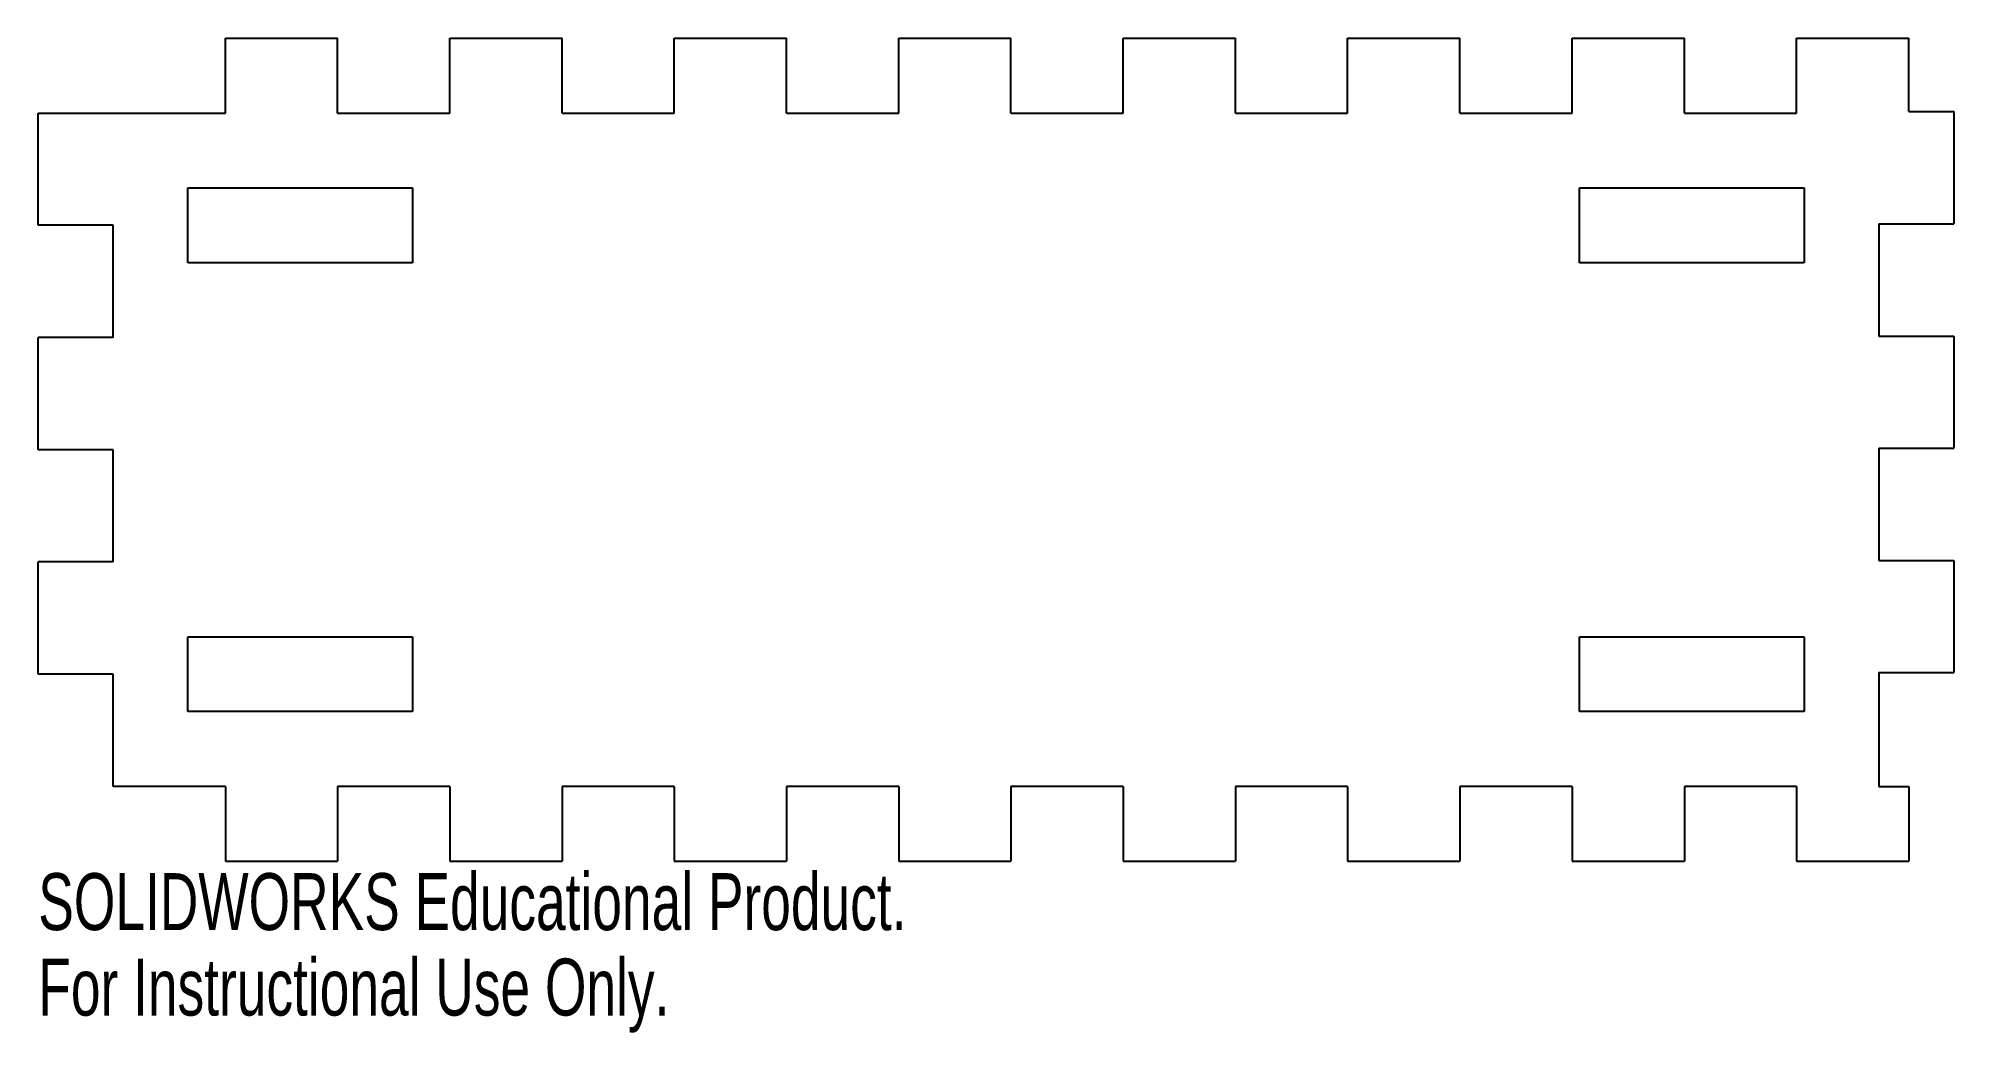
# Model space of a CAD drawing. Header units: inches. Extents: x -0.25 to 6.15, y -0.82 to 2.5.
import ezdxf

# ---------------------------------------------------------------- set-up
doc = ezdxf.new("R2010")
doc.units = ezdxf.units.IN
doc.header["$MEASUREMENT"] = 0
doc.styles.add('SLDTEXTSTYLE0', font='TXT', dxfattribs={"width": 0.7})

msp = doc.modelspace()

# ---------------------------------------------------------------- linework, layer by layer
at = {"color": 7, "linetype": 'Continuous', "lineweight": 25}
for p, q in [((0.375, 2.5), (0.75, 2.5)), ((0.375, 2.25), (0.375, 2.5)), ((0.75, 2.25), (0.75, 2.5)), ((1.125, 2.5), (1.5, 2.5)), ((1.125, 2.25), (1.125, 2.5)), ((1.5, 2.25), (1.5, 2.5)), ((1.875, 2.5), (2.25, 2.5)), ((1.875, 2.25), (1.875, 2.5)), ((2.25, 2.25), (2.25, 2.5)), ((2.625, 2.5), (3, 2.5)), ((2.625, 2.25), (2.625, 2.5)), ((3, 2.25), (3, 2.5)), ((3.375, 2.5), (3.75, 2.5)), ((3.375, 2.25), (3.375, 2.5)), ((3.75, 2.25), (3.75, 2.5)), ((4.125, 2.5), (4.5, 2.5)), ((4.125, 2.25), (4.125, 2.5)), ((4.5, 2.25), (4.5, 2.5)), ((4.875, 2.5), (5.25, 2.5)), ((4.875, 2.25), (4.875, 2.5)), ((5.25, 2.25), (5.25, 2.5)), ((5.625, 2.5), (6, 2.5)), ((5.625, 2.25), (5.625, 2.5)), ((6, 2.255), (6, 2.5)), ((-0.25, 2.25), (0.375, 2.25)), ((-0.25, 1.875), (-0.25, 2.25)), ((0.75, 2.25), (1.125, 2.25)), ((1.5, 2.25), (1.875, 2.25)), ((2.25, 2.25), (2.625, 2.25)), ((3, 2.25), (3.375, 2.25)), ((3.75, 2.25), (4.125, 2.25)), ((4.5, 2.25), (4.875, 2.25)), ((5.25, 2.25), (5.625, 2.25)), ((6, 2.255), (6.15, 2.255)), ((6.15, 2.255), (6.15, 1.88)), ((0.25, 1.75), (0.25, 2)), ((0.25, 2), (1, 2)), ((1, 2), (1, 1.75)), ((4.9, 1.75), (4.9, 2)), ((4.9, 2), (5.65, 2)), ((5.65, 2), (5.65, 1.75)), ((0, 1.875), (-0.25, 1.875)), ((0, 1.5), (0, 1.875)), ((5.9, 1.88), (5.9, 1.505)), ((5.9, 1.88), (6.15, 1.88)), ((1, 1.75), (0.25, 1.75)), ((5.65, 1.75), (4.9, 1.75)), ((0, 1.5), (-0.25, 1.5)), ((-0.25, 1.125), (-0.25, 1.5)), ((5.9, 1.505), (6.15, 1.505)), ((6.15, 1.505), (6.15, 1.13)), ((0, 1.125), (-0.25, 1.125)), ((0, 0.75), (0, 1.125)), ((5.9, 1.13), (5.9, 0.755)), ((5.9, 1.13), (6.15, 1.13)), ((0, 0.75), (-0.25, 0.75)), ((-0.25, 0.375), (-0.25, 0.75)), ((5.9, 0.755), (6.15, 0.755)), ((6.15, 0.755), (6.15, 0.38)), ((0.25, 0.25), (0.25, 0.5)), ((0.25, 0.5), (1, 0.5)), ((1, 0.5), (1, 0.25)), ((4.9, 0.25), (4.9, 0.5)), ((4.9, 0.5), (5.65, 0.5)), ((5.65, 0.5), (5.65, 0.25)), ((0, 0.375), (-0.25, 0.375)), ((0, 0), (0, 0.375)), ((5.9, 0.38), (5.9, 0)), ((5.9, 0.38), (6.15, 0.38)), ((1, 0.25), (0.25, 0.25)), ((5.65, 0.25), (4.9, 0.25)), ((0.375, 0), (0, 0)), ((0.375, 0), (0.375, -0.25)), ((0.75, 0), (0.75, -0.25)), ((1.125, 0), (0.75, 0)), ((1.125, 0), (1.125, -0.25)), ((1.5, 0), (1.5, -0.25)), ((1.875, 0), (1.5, 0)), ((1.875, 0), (1.875, -0.25)), ((2.25, 0), (2.25, -0.25)), ((2.625, 0), (2.25, 0)), ((2.625, 0), (2.625, -0.25)), ((3, 0), (3, -0.25)), ((3.375, 0), (3, 0)), ((3.375, 0), (3.375, -0.25)), ((3.75, 0), (3.75, -0.25)), ((4.125, 0), (3.75, 0)), ((4.125, 0), (4.125, -0.25)), ((4.5, 0), (4.5, -0.25)), ((4.875, 0), (4.5, 0)), ((4.875, 0), (4.875, -0.25)), ((5.25, 0), (5.25, -0.25)), ((5.625, 0), (5.25, 0)), ((5.625, 0), (5.625, -0.25)), ((5.9, 0), (6, 0)), ((6, 0), (6, -0.25)), ((0.375, -0.25), (0.75, -0.25)), ((1.125, -0.25), (1.5, -0.25)), ((1.875, -0.25), (2.25, -0.25)), ((2.625, -0.25), (3, -0.25)), ((3.375, -0.25), (3.75, -0.25)), ((4.125, -0.25), (4.5, -0.25)), ((4.875, -0.25), (5.25, -0.25)), ((5.625, -0.25), (6, -0.25))]:
    msp.add_line(p, q, dxfattribs=at)

# ---------------------------------------------------------------- texts
at = {"color": 7, "linetype": 'Continuous', "char_height": 0.1903, "attachment_point": 1, "style": 'SLDTEXTSTYLE0'}
for s, insert in [('SOLIDWORKS Educational Product.', (-0.25, -0.2901)), ('For Instructional Use Only.', (-0.25, -0.5756))]:
    msp.add_mtext(s, dxfattribs=dict(at, insert=insert))

doc.saveas('drawing.dxf')
